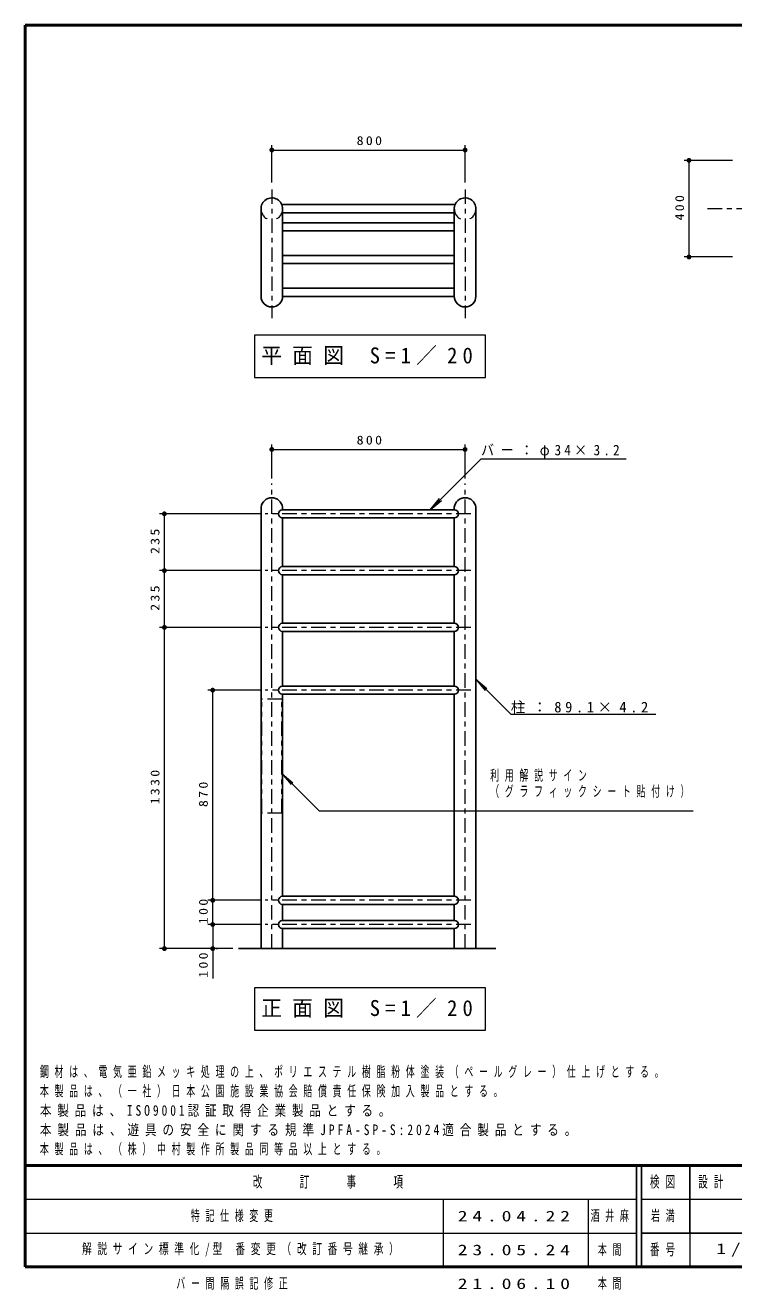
# Model space of a CAD drawing. Units: millimetres on the paper, scale 1:20. Extents: x -365 to 0, y -5 to 257.
# Drawn here: x -365 to -218.4, y -4.7 to 257 of the extents above; entities that cross this region are included whole.
import ezdxf

# ---------------------------------------------------------------- set-up
doc = ezdxf.new("R2010")
doc.units = ezdxf.units.MM
for name, pattern in [('USER1', [4.5, 2.5, -2]), ('USER2', [6, 3, -1, 1, -1]), ('USER3', [8, 3, -1, 1, -1, 1, -1])]:
    doc.linetypes.add(name, pattern=pattern)
doc.layers.add('LY_1', color=7, linetype='Continuous', lineweight=13)
doc.styles.add('ＭＳ ゴシック', font='')
doc.styles.get('ＭＳ ゴシック').set_extended_font_data('MS Gothic')

# ---------------------------------------------------------------- blocks, each defined once
blk = doc.blocks.new('filled_dot')
at = {"color": 0, "linetype": 'Continuous', "lineweight": -2, "const_width": 1.25}
blk.add_lwpolyline([(-0.625, 0, 1), (0.625, 0, 1)], format="xyb", close=True, dxfattribs=at)

msp = doc.modelspace()

# ---------------------------------------------------------------- linework, layer by layer
at = {"layer": 'LY_1', "lineweight": 50}
for p, q in [((0, 257), (-365, 257)), ((-365, 257), (-365, 0)), ((-365, 21), (0, 21)), ((-365, 0), (0, 0))]:
    msp.add_line(p, q, dxfattribs=at)
at = {"layer": 'LY_1'}
for p, q in [((-313.983, 224.49), (-313.983, 232.182)), ((-313.983, 231.182), (-273.983, 231.182)), ((-273.983, 224.49), (-273.983, 232.182)), ((-218.643, 229.045), (-228.643, 229.045)), ((-227.643, 209.045), (-227.643, 229.045)), ((-218.643, 209.045), (-228.643, 209.045)), ((-317.558, 192.874), (-317.558, 184.074)), ((-269.758, 192.874), (-317.558, 192.874)), ((-269.758, 184.074), (-269.758, 192.874)), ((-317.558, 184.074), (-269.758, 184.074)), ((-313.983, 163.157), (-313.983, 170.2)), ((-273.983, 163.157), (-273.983, 170.2)), ((-313.983, 169.2), (-273.983, 169.2)), ((-270.681, 167.234), (-281.188, 156.727)), ((-270.681, 167.234), (-240.681, 167.234)), ((-281.188, 156.727), (-279.259, 159.025)), ((-281.188, 156.727), (-278.89, 158.655)), ((-316.359, 155.877), (-337.21, 155.877)), ((-336.21, 144.127), (-336.21, 155.877)), ((-316.359, 144.127), (-337.21, 144.127)), ((-336.21, 132.377), (-336.21, 144.127)), ((-316.359, 132.377), (-337.21, 132.377)), ((-336.21, 65.877), (-336.21, 132.377)), ((-271.755, 121.626), (-269.827, 119.328)), ((-271.755, 121.626), (-269.457, 119.698)), ((-264.523, 114.394), (-271.755, 121.626)), ((-316.359, 119.377), (-327.21, 119.377)), ((-326.21, 75.877), (-326.21, 119.377)), ((-264.523, 114.394), (-234.523, 114.394)), ((-311.9, 102.147), (-309.971, 99.849)), ((-311.9, 102.147), (-309.602, 100.219)), ((-304.171, 94.419), (-311.9, 102.147)), ((-304.171, 94.419), (-226.791, 94.419)), ((-316.359, 75.877), (-327.21, 75.877)), ((-326.21, 70.877), (-326.21, 75.877)), ((-316.359, 70.877), (-327.21, 70.877)), ((-326.21, 70.877), (-326.21, 59.7)), ((-322.056, 65.877), (-337.21, 65.877)), ((-325.483, 65.877), (-325.21, 65.877)), ((-317.558, 57.789), (-317.558, 48.989)), ((-269.758, 57.789), (-317.558, 57.789)), ((-269.758, 48.989), (-269.758, 57.789)), ((-317.558, 48.989), (-269.758, 48.989)), ((-365, 14), (-238.5, 14)), ((-278.5, 14), (-278.5, 0)), ((-248.5, 14), (-248.5, 0)), ((-237.5, 14), (-182.5, 14)), ((-365, 7), (-238.5, 7)), ((-227.5, 7), (-227.5, 0))]:
    msp.add_line(p, q, dxfattribs=at)
at = {"layer": 'LY_1', "linetype": 'USER2'}
for p, q in [((-313.983, 223.033), (-313.983, 196.384)), ((-273.983, 223.033), (-273.983, 196.384)), ((-223.81, 219.045), (-150.784, 219.045)), ((-313.983, 65.877), (-313.983, 162.157)), ((-273.983, 65.877), (-273.983, 162.157)), ((-272.81, 155.877), (-315.359, 155.877)), ((-272.81, 144.127), (-315.359, 144.127)), ((-272.81, 132.377), (-315.359, 132.377)), ((-272.81, 119.377), (-315.359, 119.377)), ((-272.81, 75.877), (-315.359, 75.877)), ((-272.81, 70.877), (-315.359, 70.877))]:
    msp.add_line(p, q, dxfattribs=at)
at = {"layer": 'LY_1', "lineweight": 25}
for p, q in [((-311.923, 219.895), (-276.045, 219.895)), ((-316.21, 200.92), (-316.21, 218.954)), ((-311.755, 200.92), (-311.755, 218.954)), ((-311.755, 218.195), (-276.21, 218.195)), ((-276.21, 200.92), (-276.21, 218.954)), ((-271.755, 200.92), (-271.755, 218.954)), ((-311.755, 216.142), (-276.21, 216.142)), ((-311.755, 214.442), (-276.21, 214.442)), ((-311.755, 209.359), (-276.21, 209.359)), ((-311.755, 207.659), (-276.21, 207.659)), ((-311.755, 202.575), (-276.21, 202.575)), ((-311.755, 200.875), (-276.21, 200.875)), ((-316.21, 65.877), (-316.21, 157.271)), ((-311.755, 156.727), (-311.755, 157.271)), ((-276.21, 156.727), (-276.21, 157.271)), ((-271.755, 65.877), (-271.755, 157.271)), ((-276.21, 156.727), (-311.755, 156.727)), ((-276.21, 155.027), (-311.755, 155.027)), ((-311.755, 144.977), (-311.755, 155.027)), ((-276.21, 144.977), (-276.21, 155.027)), ((-276.21, 144.977), (-311.755, 144.977)), ((-276.21, 143.277), (-311.755, 143.277)), ((-311.755, 133.227), (-311.755, 143.277)), ((-276.21, 133.227), (-276.21, 143.277)), ((-276.21, 133.227), (-311.755, 133.227)), ((-276.21, 131.527), (-311.755, 131.527)), ((-311.755, 120.227), (-311.755, 131.527)), ((-276.21, 120.227), (-276.21, 131.527)), ((-276.21, 120.227), (-311.755, 120.227)), ((-276.21, 118.527), (-311.755, 118.527)), ((-311.755, 76.727), (-311.755, 118.527)), ((-276.21, 76.727), (-276.21, 118.527)), ((-276.21, 76.727), (-311.755, 76.727)), ((-276.21, 75.027), (-311.755, 75.027)), ((-311.755, 71.727), (-311.755, 75.027)), ((-276.21, 71.727), (-276.21, 75.027)), ((-276.21, 71.727), (-311.755, 71.727)), ((-276.21, 70.027), (-311.755, 70.027)), ((-311.755, 65.877), (-311.755, 70.027)), ((-276.21, 65.877), (-276.21, 70.027)), ((-267.605, 65.877), (-320.865, 65.877)), ((-238.5, 21), (-238.5, 0)), ((-237.5, 21), (-237.5, 0)), ((-227.5, 21), (-227.5, 7)), ((-237.5, 7), (0, 7))]:
    msp.add_line(p, q, dxfattribs=at)
at = {"layer": 'LY_1', "linetype": 'USER3'}
for p, q in [((-316.065, 93.904), (-316.065, 117.529)), ((-311.9, 117.529), (-316.065, 117.529)), ((-311.9, 93.904), (-311.9, 117.529)), ((-311.9, 93.904), (-316.065, 93.904))]:
    msp.add_line(p, q, dxfattribs=at)
at = {"layer": 'LY_1', "lineweight": 25}
for centre, radius, start, end in [((-313.984, 219.042), 2.231, 357.75451, 184.8181), ((-273.984, 219.042), 2.231, 357.75451, 184.8181), ((-313.983, 200.92), 2.228, 180, 0), ((-273.983, 200.92), 2.228, 180, 0), ((-313.983, 156.949), 2.251, 8.21321, 171.78679), ((-273.983, 156.949), 2.251, 8.21321, 171.78679), ((-311.755, 155.877), 0.85, 90, 270), ((-276.21, 155.877), 0.85, 270, 90), ((-311.755, 144.127), 0.85, 90, 270), ((-276.21, 144.127), 0.85, 270, 90), ((-311.755, 132.377), 0.85, 90, 270), ((-276.21, 132.377), 0.85, 270, 90), ((-311.755, 119.377), 0.85, 90, 270), ((-276.21, 119.377), 0.85, 270, 90), ((-311.755, 75.877), 0.85, 90, 270), ((-276.21, 75.877), 0.85, 270, 90), ((-311.755, 70.877), 0.85, 90, 270), ((-276.21, 70.877), 0.85, 270, 90)]:
    msp.add_arc(centre, radius, start, end, dxfattribs=at)
at = {"layer": 'LY_1', "linetype": 'USER1'}
for centre in [(-313.983, 218.954), (-273.983, 218.954)]:
    msp.add_arc(centre, 2.228, 180, 0, dxfattribs=at)

# ---------------------------------------------------------------- block references
at = {"layer": 'LY_1', "xscale": 0.4, "yscale": 0.4}
for p in [(-313.983, 231.182), (-313.983, 169.2)]:
    msp.add_blockref('filled_dot', p, dxfattribs=at)
for p, rotation in [((-273.983, 231.182), 180), ((-227.643, 229.045), 270), ((-227.643, 209.045), 90), ((-273.983, 169.2), 180), ((-336.21, 155.877), 270), ((-336.21, 144.127), 90), ((-336.21, 144.127), 270), ((-336.21, 132.377), 90), ((-336.21, 132.377), 270), ((-326.21, 119.377), 270), ((-326.21, 75.877), 90), ((-326.21, 75.877), 270), ((-326.21, 70.877), 90), ((-326.21, 70.877), 270), ((-336.21, 65.877), 90), ((-326.21, 65.877), 90)]:
    msp.add_blockref('filled_dot', p, dxfattribs=dict(at, rotation=rotation))

# ---------------------------------------------------------------- texts
at = {"layer": 'LY_1', "style": 'ＭＳ ゴシック'}
for s, insert, char_height, attachment_point in [('\\T1.33;\\W1.15;800', (-293.566, 232.182), 1.833, 8), ('\\T1.5;\\W0.95;平面図\\~S=1／20', (-316.158, 188.474), 3.299, 4), ('\\T1.33;\\W1.15;800', (-293.566, 170.2), 1.833, 8), ('\\T1.5;\\W0.9;バー：φ34×3.2', (-270.681, 167.384), 2.199, 7), ('\\T1.5;柱：89.1×4.2', (-264.523, 114.544), 2.199, 7), ('\\T1.64;\\W0.6;利用解説サイン', (-268.791, 102.869), 2.199, 1), ('\\T1.64;\\W0.6;（グラフィックシート貼付け）', (-268.791, 99.569), 2.199, 1), ('\\T1.5;\\W0.95;正面図\\~S=1／20', (-316.158, 53.389), 3.299, 4), ('\\T1.64;\\W0.6;鋼材は、電気亜鉛メッキ処理の上、ポリエステル樹脂粉体塗装（ペールグレー）仕上げとする。', (-361.981, 39.041), 2.199, 7), ('\\T1.64;\\W0.6;本製品は、（一社）日本公園施設業協会賠償責任保険加入製品とする。', (-361.981, 35.041), 2.199, 7), ('\\T1.5;\\W0.8;本製品は、ISO9001認証取得企業製品とする。', (-361.981, 31.041), 2.199, 7), ('\\T1.51;\\W0.8;本製品は、遊具の安全に関する規準JPFA-SP-S:2024適合製品とする。', (-361.981, 27.041), 2.199, 7), ('\\T1.64;\\W0.6;本製品は、（株）中村製作所製品同等品以上とする。', (-361.981, 23.041), 2.199, 7), ('\\T1.64;\\W0.6;改\u3000\u3000訂\u3000\u3000事\u3000\u3000項', (-301.75, 17.5), 2.346, 5), ('\\T1.64;\\W0.6;検図', (-232.5, 17.5), 2.346, 5), ('\\T1.64;\\W0.6;設計', (-222.5, 17.5), 2.346, 5), ('\\T1.64;\\W0.6;特記仕様変更', (-330.75, 10.5), 2.199, 4), ('\\T1.5;\\W1.35;24.04.22', (-275.5, 10.5), 2.199, 4), ('\\T1.64;\\W0.6;酒井麻', (-248, 10.5), 2.199, 4), ('\\T1.64;\\W0.6;岩満', (-235.5, 10.5), 2.199, 4), ('\\T1.59;\\W0.65;解説サイン標準化/型\\~番変更（改訂番号継承）', (-353.25, 3.5), 2.199, 4), ('\\T1.5;\\W1.35;23.05.24', (-275.5, 3.5), 2.199, 4), ('\\T1.64;\\W0.6;本間', (-246.5, 3.5), 2.199, 4), ('\\T1.64;\\W0.6;番号', (-232.5, 3.5), 2.346, 5), ('\\T1.5;\\W1.35;1/1', (-222, 3.5), 2.199, 4), ('\\T1.64;\\W0.6;バー間隔誤記修正', (-333.75, -3.5), 2.199, 4), ('\\T1.5;\\W1.35;21.06.10', (-275.5, -3.5), 2.199, 4), ('\\T1.64;\\W0.6;本間', (-246.5, -3.5), 2.199, 4)]:
    msp.add_mtext(s, dxfattribs=dict(at, insert=insert, char_height=char_height, attachment_point=attachment_point))
at = {"layer": 'LY_1', "char_height": 1.833, "attachment_point": 8, "rotation": 90, "style": 'ＭＳ ゴシック'}
for s, insert in [('\\T1.33;\\W1.15;400', (-228.643, 219.462)), ('\\T1.33;\\W1.15;235', (-337.21, 150.419)), ('\\T1.33;\\W1.15;235', (-337.21, 138.669)), ('\\T1.33;\\W1.15;1330', (-337.21, 99.55)), ('\\T1.33;\\W1.15;870', (-327.21, 98.042)), ('\\T1.33;\\W1.15;100', (-327.21, 73.806)), ('\\T1.33;\\W1.15;100', (-327.21, 62.7))]:
    msp.add_mtext(s, dxfattribs=dict(at, insert=insert))

doc.saveas('drawing.dxf')
